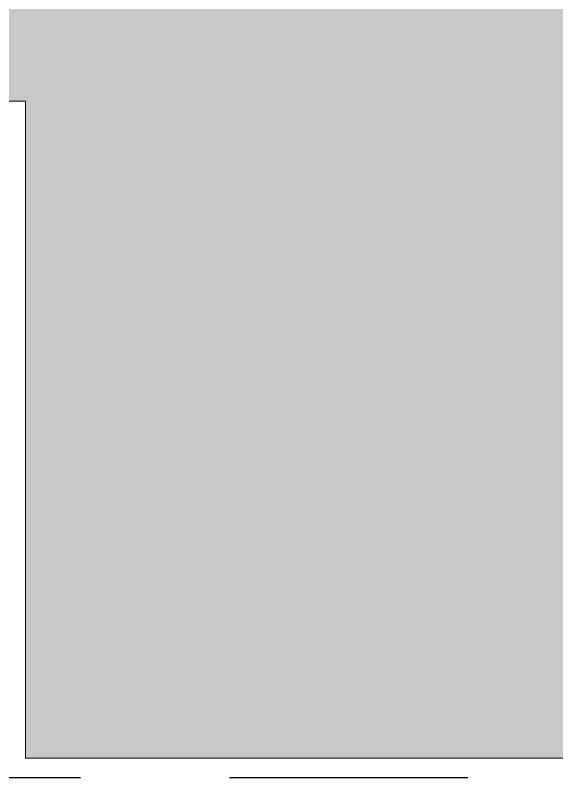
# Model space of a CAD drawing. Header units: metres. Extents: x -208 to 1512, y -277 to 123.
# Drawn here: x 6.36 to 10, y -15.02 to -9.88 of the extents above; entities that cross this region are included whole.
import ezdxf

# ---------------------------------------------------------------- set-up
doc = ezdxf.new("R2010")
doc.units = ezdxf.units.M
doc.header["$MEASUREMENT"] = 0
doc.linetypes.add('Baufluchtlinie', pattern=[2.6, 1.6, -1])
doc.layers.add('220 Bodenaufbau - Außen_ Gefälle', color=7, linetype='Continuous')
doc.layers.add('Neubau_840 Baulinien', color=7, linetype='Continuous')

# ---------------------------------------------------------------- blocks, each defined once
blk = doc.blocks.new('Decke_13_4', base_point=(6.565, -4.5433))
at = {"layer": '220 Bodenaufbau - Außen_ Gefälle', "linetype": 'Continuous', "lineweight": 0, "true_color": 0x323232}
h = blk.add_hatch(color=250, dxfattribs=at)
h.paths.add_polyline_path([(6.565, -4.5433), (0.1867, -4.5433), (0.2083, -10.4546), (6.43, -10.4546), (6.43, -14.87), (12.38, -14.87), (12.38, -10.4546), (18.8202, -10.4546), (18.8399, -4.5433), (12.4199, -4.5433), (12.415, -1.67), (6.565, -1.67)])
h.paths.add_polyline_path([(6.495, -7.395), (8.015, -7.395), (8.015, -7.605), (8.745, -7.605), (8.745, -6.215), (7.975, -6.215), (7.975, -5.885), (8.745, -5.885), (8.745, -3.865), (11.105, -3.865), (11.105, -6.245), (11.105, -7.605), (11.5565, -7.605), (11.5565, -8.955), (6.495, -8.955)], flags=0)
at = {"layer": '220 Bodenaufbau - Außen_ Gefälle', "color": 7, "linetype": 'Continuous', "lineweight": 13, "flags": 128}
blk.add_lwpolyline([(6.565, -4.5433), (0.1867, -4.5433), (0.2083, -10.4546), (6.43, -10.4546), (6.43, -14.87), (12.38, -14.87), (12.38, -10.4546), (18.8202, -10.4546), (18.8399, -4.5433), (12.4199, -4.5433), (12.415, -1.67), (6.565, -1.67)], close=True, dxfattribs=at)

msp = doc.modelspace()

# ---------------------------------------------------------------- linework, layer by layer
at = {"layer": 'Neubau_840 Baulinien', "color": 1, "linetype": 'Baufluchtlinie', "lineweight": 25, "true_color": 0xfb0106}
msp.add_lwpolyline([(-18.9516, -14.8926), (0, -15), (18.9876, -15.0005), (37.9761, -15.0159)], dxfattribs=at)

# ---------------------------------------------------------------- block references
at = {"layer": '220 Bodenaufbau - Außen_ Gefälle', "color": 7, "linetype": 'Continuous', "lineweight": 13}
msp.add_blockref('Decke_13_4', (6.565, -4.5433), dxfattribs=at)

doc.saveas('drawing.dxf')
